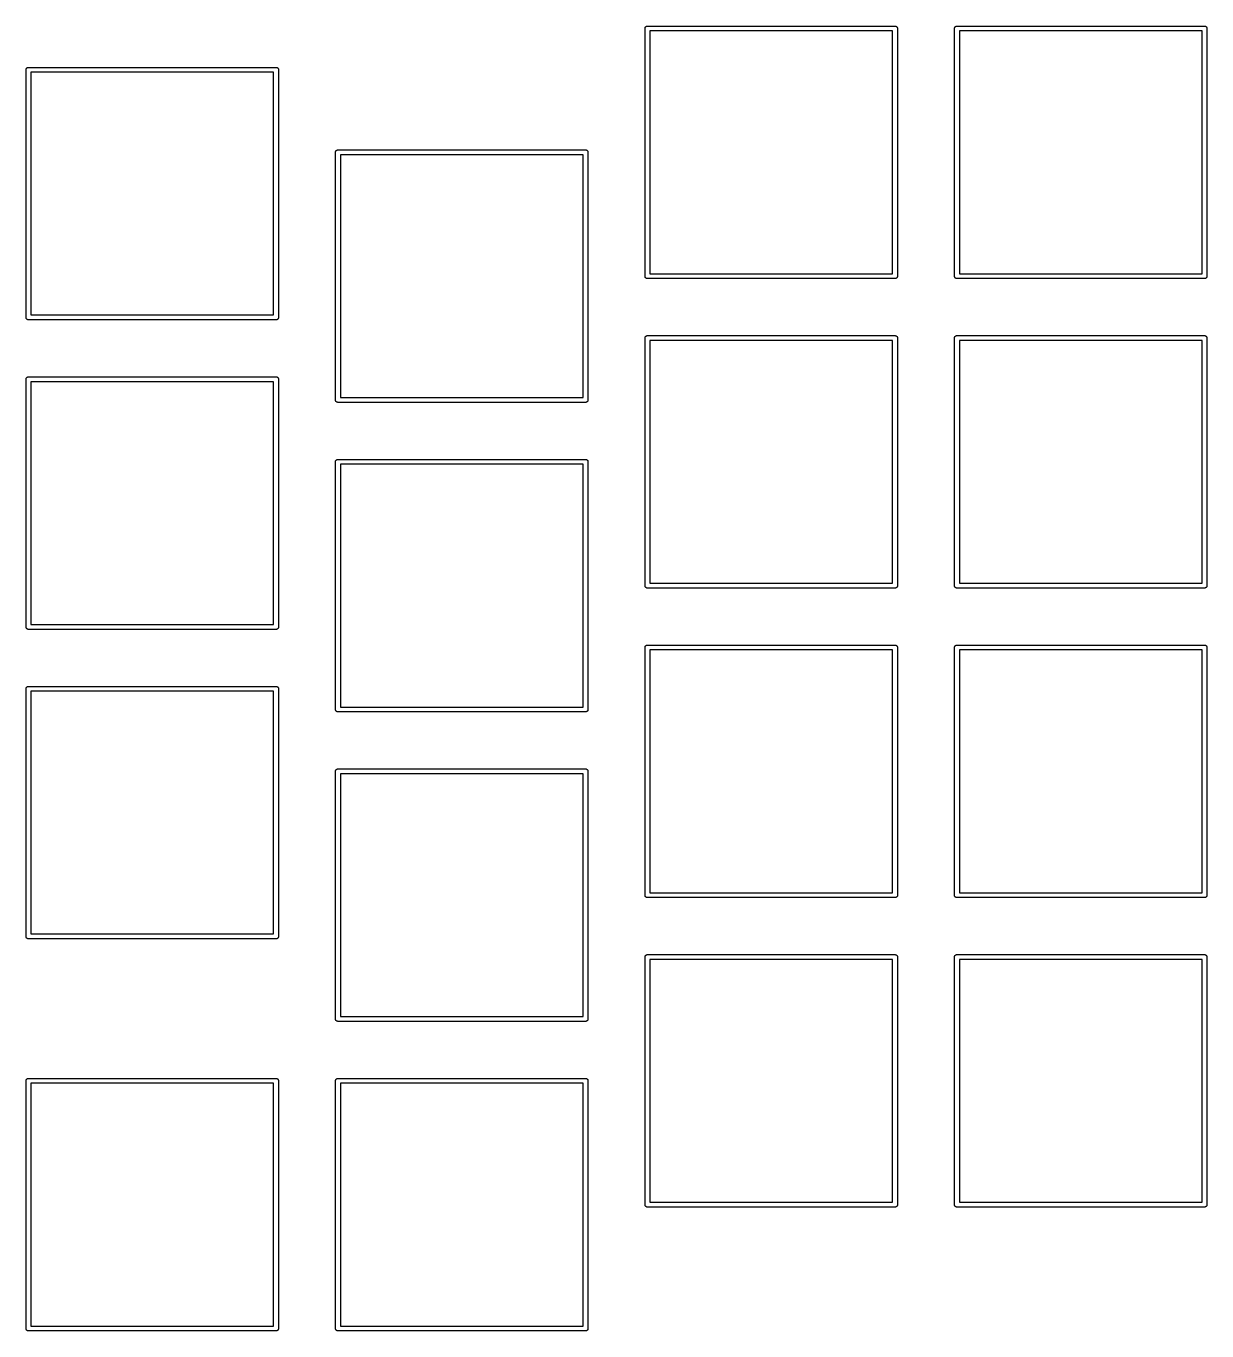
# Model space of a CAD drawing. Extents: x 84 to 217, y -154 to -61.
# Drawn here: x 144.6 to 217.3, y -141.1 to -60.8 of the extents above; entities that cross this region are included whole.
import ezdxf

# ---------------------------------------------------------------- set-up
doc = ezdxf.new("R2010")
doc.units = 0
doc.header["$MEASUREMENT"] = 0
doc.layers.add('BLACK', color=7, linetype='CONTINUOUS')

msp = doc.modelspace()

# ---------------------------------------------------------------- linework, layer by layer
at = {"layer": 'BLACK', "linetype": 'CONTINUOUS'}
for p, q in [((182.73, -60.9336), (182.735, -60.921)), ((182.73, -60.9469), (182.73, -60.9336)), ((182.73, -76.2131), (182.73, -60.9469)), ((182.735, -60.921), (182.737, -60.9079)), ((182.737, -60.9079), (182.744, -60.8964)), ((182.744, -60.8964), (182.748, -60.8838)), ((182.748, -60.8838), (182.757, -60.8736)), ((182.757, -60.8736), (182.763, -60.8621)), ((182.763, -60.8621), (182.774, -60.8535)), ((182.774, -60.8535), (182.782, -60.8433)), ((182.782, -60.8433), (182.794, -60.8367)), ((182.794, -60.8367), (182.804, -60.8281)), ((182.804, -60.8281), (182.816, -60.8235)), ((182.816, -60.8235), (182.828, -60.8169)), ((182.828, -60.8169), (182.841, -60.8146)), ((182.841, -60.8146), (182.854, -60.81)), ((182.854, -60.81), (182.867, -60.81)), ((182.867, -60.81), (182.867, -60.81)), ((182.867, -60.81), (198.133, -60.81)), ((198.133, -60.81), (198.146, -60.81)), ((198.133, -60.81), (198.133, -60.81)), ((198.146, -60.81), (198.159, -60.8146)), ((198.159, -60.8146), (198.172, -60.8169)), ((198.172, -60.8169), (198.184, -60.8235)), ((198.184, -60.8235), (198.196, -60.8281)), ((198.196, -60.8281), (198.206, -60.8367)), ((198.206, -60.8367), (198.218, -60.8433)), ((198.218, -60.8433), (198.226, -60.8535)), ((198.226, -60.8535), (198.237, -60.8621)), ((198.237, -60.8621), (198.243, -60.8736)), ((198.243, -60.8736), (198.252, -60.8838)), ((198.252, -60.8838), (198.256, -60.8964)), ((198.256, -60.8964), (198.263, -60.9079)), ((198.263, -60.9079), (198.265, -60.921)), ((198.265, -60.921), (198.27, -60.9336)), ((198.27, -60.9336), (198.27, -60.9469)), ((198.27, -60.9469), (198.27, -60.9469)), ((198.27, -60.9469), (198.27, -76.2131)), ((201.78, -60.9336), (201.785, -60.921)), ((201.78, -60.9469), (201.78, -60.9336)), ((201.78, -76.2131), (201.78, -60.9469)), ((201.785, -60.921), (201.787, -60.9079)), ((201.787, -60.9079), (201.794, -60.8964)), ((201.794, -60.8964), (201.798, -60.8838)), ((201.798, -60.8838), (201.807, -60.8736)), ((201.807, -60.8736), (201.813, -60.8621)), ((201.813, -60.8621), (201.824, -60.8535)), ((201.824, -60.8535), (201.832, -60.8433)), ((201.832, -60.8433), (201.844, -60.8367)), ((201.844, -60.8367), (201.854, -60.8281)), ((201.854, -60.8281), (201.866, -60.8235)), ((201.866, -60.8235), (201.878, -60.8169)), ((201.878, -60.8169), (201.891, -60.8146)), ((201.891, -60.8146), (201.904, -60.81)), ((201.904, -60.81), (201.917, -60.81)), ((201.917, -60.81), (201.917, -60.81)), ((201.917, -60.81), (217.183, -60.81)), ((217.183, -60.81), (217.196, -60.81)), ((217.183, -60.81), (217.183, -60.81)), ((217.196, -60.81), (217.209, -60.8146)), ((217.209, -60.8146), (217.222, -60.8169)), ((217.222, -60.8169), (217.234, -60.8235)), ((217.234, -60.8235), (217.246, -60.8281)), ((217.246, -60.8281), (217.256, -60.8367)), ((217.256, -60.8367), (217.268, -60.8433)), ((217.268, -60.8433), (217.276, -60.8535)), ((217.276, -60.8535), (217.287, -60.8621)), ((217.287, -60.8621), (217.293, -60.8736)), ((217.293, -60.8736), (217.302, -60.8838)), ((217.302, -60.8838), (217.306, -60.8964)), ((217.306, -60.8964), (217.313, -60.9079)), ((217.313, -60.9079), (217.315, -60.921)), ((217.315, -60.921), (217.32, -60.9336)), ((217.32, -60.9336), (217.32, -60.9469)), ((217.32, -60.9469), (217.32, -60.9469)), ((217.32, -60.9469), (217.32, -76.2131)), ((183.03, -61.11), (183.03, -76.05)), ((197.97, -61.11), (183.03, -61.11)), ((197.97, -76.05), (197.97, -61.11)), ((202.08, -61.11), (202.08, -76.05)), ((217.02, -61.11), (202.08, -61.11)), ((217.02, -76.05), (217.02, -61.11)), ((144.637, -63.4479), (144.644, -63.4364)), ((144.644, -63.4364), (144.648, -63.4238)), ((144.648, -63.4238), (144.657, -63.4136)), ((144.657, -63.4136), (144.663, -63.4021)), ((144.663, -63.4021), (144.674, -63.3935)), ((144.674, -63.3935), (144.682, -63.3833)), ((144.682, -63.3833), (144.694, -63.3767)), ((144.694, -63.3767), (144.704, -63.3681)), ((144.704, -63.3681), (144.716, -63.3635)), ((144.716, -63.3635), (144.728, -63.3569)), ((144.728, -63.3569), (144.741, -63.3546)), ((144.741, -63.3546), (144.754, -63.35)), ((144.754, -63.35), (144.767, -63.35)), ((144.767, -63.35), (144.767, -63.35)), ((144.767, -63.35), (160.033, -63.35)), ((160.033, -63.35), (160.046, -63.35)), ((160.033, -63.35), (160.033, -63.35)), ((160.046, -63.35), (160.059, -63.3546)), ((160.059, -63.3546), (160.072, -63.3569)), ((160.072, -63.3569), (160.084, -63.3635)), ((160.084, -63.3635), (160.096, -63.3681)), ((160.096, -63.3681), (160.106, -63.3767)), ((160.106, -63.3767), (160.118, -63.3833)), ((160.118, -63.3833), (160.126, -63.3935)), ((160.126, -63.3935), (160.137, -63.4021)), ((160.137, -63.4021), (160.143, -63.4136)), ((160.143, -63.4136), (160.152, -63.4238)), ((160.152, -63.4238), (160.156, -63.4364)), ((160.156, -63.4364), (160.163, -63.4479)), ((144.63, -63.4736), (144.635, -63.461)), ((144.63, -63.4869), (144.63, -63.4736)), ((144.63, -78.7531), (144.63, -63.4869)), ((144.635, -63.461), (144.637, -63.4479)), ((144.93, -63.65), (144.93, -78.59)), ((159.87, -63.65), (144.93, -63.65)), ((159.87, -78.59), (159.87, -63.65)), ((160.163, -63.4479), (160.165, -63.461)), ((160.165, -63.461), (160.17, -63.4736)), ((160.17, -63.4736), (160.17, -63.4869)), ((160.17, -63.4869), (160.17, -63.4869)), ((160.17, -63.4869), (160.17, -78.7531)), ((163.68, -68.5536), (163.685, -68.541)), ((163.68, -68.5669), (163.68, -68.5536)), ((163.68, -83.8331), (163.68, -68.5669)), ((163.685, -68.541), (163.687, -68.5279)), ((163.687, -68.5279), (163.694, -68.5164)), ((163.694, -68.5164), (163.698, -68.5038)), ((163.698, -68.5038), (163.707, -68.4936)), ((163.707, -68.4936), (163.713, -68.4821)), ((163.713, -68.4821), (163.724, -68.4735)), ((163.724, -68.4735), (163.732, -68.4633)), ((163.732, -68.4633), (163.744, -68.4567)), ((163.744, -68.4567), (163.754, -68.4481)), ((163.754, -68.4481), (163.766, -68.4435)), ((163.766, -68.4435), (163.778, -68.4369)), ((163.778, -68.4369), (163.791, -68.4346)), ((163.791, -68.4346), (163.804, -68.43)), ((163.804, -68.43), (163.817, -68.43)), ((163.817, -68.43), (163.817, -68.43)), ((163.817, -68.43), (179.083, -68.43)), ((163.98, -68.73), (163.98, -83.67)), ((178.92, -68.73), (163.98, -68.73)), ((178.92, -83.67), (178.92, -68.73)), ((179.083, -68.43), (179.096, -68.43)), ((179.083, -68.43), (179.083, -68.43)), ((179.096, -68.43), (179.109, -68.4346)), ((179.109, -68.4346), (179.122, -68.4369)), ((179.122, -68.4369), (179.134, -68.4435)), ((179.134, -68.4435), (179.146, -68.4481)), ((179.146, -68.4481), (179.156, -68.4567)), ((179.156, -68.4567), (179.168, -68.4633)), ((179.168, -68.4633), (179.176, -68.4735)), ((179.176, -68.4735), (179.187, -68.4821)), ((179.187, -68.4821), (179.193, -68.4936)), ((179.193, -68.4936), (179.202, -68.5038)), ((179.202, -68.5038), (179.206, -68.5164)), ((179.206, -68.5164), (179.213, -68.5279)), ((179.213, -68.5279), (179.215, -68.541)), ((179.215, -68.541), (179.22, -68.5536)), ((179.22, -68.5536), (179.22, -68.5669)), ((179.22, -68.5669), (179.22, -68.5669)), ((179.22, -68.5669), (179.22, -83.8331)), ((182.73, -76.2264), (182.73, -76.2131)), ((182.73, -76.2131), (182.73, -76.2131)), ((182.735, -76.239), (182.73, -76.2264)), ((182.737, -76.2521), (182.735, -76.239)), ((182.744, -76.2636), (182.737, -76.2521)), ((182.748, -76.2762), (182.744, -76.2636)), ((182.757, -76.2864), (182.748, -76.2762)), ((182.763, -76.2979), (182.757, -76.2864)), ((183.03, -76.05), (197.97, -76.05)), ((198.243, -76.2864), (198.237, -76.2979)), ((198.252, -76.2762), (198.243, -76.2864)), ((198.256, -76.2636), (198.252, -76.2762)), ((198.263, -76.2521), (198.256, -76.2636)), ((198.265, -76.239), (198.263, -76.2521)), ((198.27, -76.2264), (198.265, -76.239)), ((198.27, -76.2131), (198.27, -76.2131)), ((198.27, -76.2131), (198.27, -76.2264)), ((201.78, -76.2264), (201.78, -76.2131)), ((201.78, -76.2131), (201.78, -76.2131)), ((201.785, -76.239), (201.78, -76.2264)), ((201.787, -76.2521), (201.785, -76.239)), ((201.794, -76.2636), (201.787, -76.2521)), ((201.798, -76.2762), (201.794, -76.2636)), ((201.807, -76.2864), (201.798, -76.2762)), ((201.813, -76.2979), (201.807, -76.2864)), ((202.08, -76.05), (217.02, -76.05)), ((217.293, -76.2864), (217.287, -76.2979)), ((217.302, -76.2762), (217.293, -76.2864)), ((217.306, -76.2636), (217.302, -76.2762)), ((217.313, -76.2521), (217.306, -76.2636)), ((217.315, -76.239), (217.313, -76.2521)), ((217.32, -76.2264), (217.315, -76.239)), ((217.32, -76.2131), (217.32, -76.2131)), ((217.32, -76.2131), (217.32, -76.2264)), ((182.774, -76.3065), (182.763, -76.2979)), ((182.782, -76.3167), (182.774, -76.3065)), ((182.794, -76.3233), (182.782, -76.3167)), ((182.804, -76.3319), (182.794, -76.3233)), ((182.816, -76.3365), (182.804, -76.3319)), ((182.828, -76.3431), (182.816, -76.3365)), ((182.841, -76.3454), (182.828, -76.3431)), ((182.854, -76.35), (182.841, -76.3454)), ((182.867, -76.35), (182.854, -76.35)), ((198.133, -76.35), (182.867, -76.35)), ((182.867, -76.35), (182.867, -76.35)), ((198.146, -76.35), (198.133, -76.35)), ((198.133, -76.35), (198.133, -76.35)), ((198.159, -76.3454), (198.146, -76.35)), ((198.172, -76.3431), (198.159, -76.3454)), ((198.184, -76.3365), (198.172, -76.3431)), ((198.196, -76.3319), (198.184, -76.3365)), ((198.206, -76.3233), (198.196, -76.3319)), ((198.218, -76.3167), (198.206, -76.3233)), ((198.226, -76.3065), (198.218, -76.3167)), ((198.237, -76.2979), (198.226, -76.3065)), ((201.824, -76.3065), (201.813, -76.2979)), ((201.832, -76.3167), (201.824, -76.3065)), ((201.844, -76.3233), (201.832, -76.3167)), ((201.854, -76.3319), (201.844, -76.3233)), ((201.866, -76.3365), (201.854, -76.3319)), ((201.878, -76.3431), (201.866, -76.3365)), ((201.891, -76.3454), (201.878, -76.3431)), ((201.904, -76.35), (201.891, -76.3454)), ((201.917, -76.35), (201.904, -76.35)), ((217.183, -76.35), (201.917, -76.35)), ((201.917, -76.35), (201.917, -76.35)), ((217.196, -76.35), (217.183, -76.35)), ((217.183, -76.35), (217.183, -76.35)), ((217.209, -76.3454), (217.196, -76.35)), ((217.222, -76.3431), (217.209, -76.3454)), ((217.234, -76.3365), (217.222, -76.3431)), ((217.246, -76.3319), (217.234, -76.3365)), ((217.256, -76.3233), (217.246, -76.3319)), ((217.268, -76.3167), (217.256, -76.3233)), ((217.276, -76.3065), (217.268, -76.3167)), ((217.287, -76.2979), (217.276, -76.3065)), ((144.93, -78.59), (159.87, -78.59)), ((144.63, -78.7664), (144.63, -78.7531)), ((144.63, -78.7531), (144.63, -78.7531)), ((144.635, -78.779), (144.63, -78.7664)), ((144.637, -78.7921), (144.635, -78.779)), ((144.644, -78.8036), (144.637, -78.7921)), ((144.648, -78.8162), (144.644, -78.8036)), ((144.657, -78.8264), (144.648, -78.8162)), ((144.663, -78.8379), (144.657, -78.8264)), ((144.674, -78.8465), (144.663, -78.8379)), ((144.682, -78.8567), (144.674, -78.8465)), ((144.694, -78.8633), (144.682, -78.8567)), ((144.704, -78.8719), (144.694, -78.8633)), ((144.716, -78.8765), (144.704, -78.8719)), ((144.728, -78.8831), (144.716, -78.8765)), ((144.741, -78.8854), (144.728, -78.8831)), ((144.754, -78.89), (144.741, -78.8854)), ((144.767, -78.89), (144.754, -78.89)), ((160.033, -78.89), (144.767, -78.89)), ((144.767, -78.89), (144.767, -78.89)), ((160.046, -78.89), (160.033, -78.89)), ((160.033, -78.89), (160.033, -78.89)), ((160.059, -78.8854), (160.046, -78.89)), ((160.072, -78.8831), (160.059, -78.8854)), ((160.084, -78.8765), (160.072, -78.8831)), ((160.096, -78.8719), (160.084, -78.8765)), ((160.106, -78.8633), (160.096, -78.8719)), ((160.118, -78.8567), (160.106, -78.8633)), ((160.126, -78.8465), (160.118, -78.8567)), ((160.137, -78.8379), (160.126, -78.8465)), ((160.143, -78.8264), (160.137, -78.8379)), ((160.152, -78.8162), (160.143, -78.8264)), ((160.156, -78.8036), (160.152, -78.8162)), ((160.163, -78.7921), (160.156, -78.8036)), ((160.165, -78.779), (160.163, -78.7921)), ((160.17, -78.7664), (160.165, -78.779)), ((160.17, -78.7531), (160.17, -78.7531)), ((160.17, -78.7531), (160.17, -78.7664)), ((182.73, -79.9836), (182.735, -79.971)), ((182.73, -79.9969), (182.73, -79.9836)), ((182.73, -95.2631), (182.73, -79.9969)), ((182.735, -79.971), (182.737, -79.9579)), ((182.737, -79.9579), (182.744, -79.9464)), ((182.744, -79.9464), (182.748, -79.9338)), ((182.748, -79.9338), (182.757, -79.9236)), ((182.757, -79.9236), (182.763, -79.9121)), ((182.763, -79.9121), (182.774, -79.9035)), ((182.774, -79.9035), (182.782, -79.8933)), ((182.782, -79.8933), (182.794, -79.8867)), ((182.794, -79.8867), (182.804, -79.8781)), ((182.804, -79.8781), (182.816, -79.8735)), ((182.816, -79.8735), (182.828, -79.8669)), ((182.828, -79.8669), (182.841, -79.8646)), ((182.841, -79.8646), (182.854, -79.86)), ((182.854, -79.86), (182.867, -79.86)), ((182.867, -79.86), (182.867, -79.86)), ((182.867, -79.86), (198.133, -79.86)), ((183.03, -80.16), (183.03, -95.1)), ((197.97, -80.16), (183.03, -80.16)), ((197.97, -95.1), (197.97, -80.16)), ((198.133, -79.86), (198.146, -79.86)), ((198.133, -79.86), (198.133, -79.86)), ((198.146, -79.86), (198.159, -79.8646)), ((198.159, -79.8646), (198.172, -79.8669)), ((198.172, -79.8669), (198.184, -79.8735)), ((198.184, -79.8735), (198.196, -79.8781)), ((198.196, -79.8781), (198.206, -79.8867)), ((198.206, -79.8867), (198.218, -79.8933)), ((198.218, -79.8933), (198.226, -79.9035)), ((198.226, -79.9035), (198.237, -79.9121)), ((198.237, -79.9121), (198.243, -79.9236)), ((198.243, -79.9236), (198.252, -79.9338)), ((198.252, -79.9338), (198.256, -79.9464)), ((198.256, -79.9464), (198.263, -79.9579)), ((198.263, -79.9579), (198.265, -79.971)), ((198.265, -79.971), (198.27, -79.9836)), ((198.27, -79.9836), (198.27, -79.9969)), ((198.27, -79.9969), (198.27, -79.9969)), ((198.27, -79.9969), (198.27, -95.2631)), ((201.78, -79.9836), (201.785, -79.971)), ((201.78, -79.9969), (201.78, -79.9836)), ((201.78, -95.2631), (201.78, -79.9969)), ((201.785, -79.971), (201.787, -79.9579)), ((201.787, -79.9579), (201.794, -79.9464)), ((201.794, -79.9464), (201.798, -79.9338)), ((201.798, -79.9338), (201.807, -79.9236)), ((201.807, -79.9236), (201.813, -79.9121)), ((201.813, -79.9121), (201.824, -79.9035)), ((201.824, -79.9035), (201.832, -79.8933)), ((201.832, -79.8933), (201.844, -79.8867)), ((201.844, -79.8867), (201.854, -79.8781)), ((201.854, -79.8781), (201.866, -79.8735)), ((201.866, -79.8735), (201.878, -79.8669)), ((201.878, -79.8669), (201.891, -79.8646)), ((201.891, -79.8646), (201.904, -79.86)), ((201.904, -79.86), (201.917, -79.86)), ((201.917, -79.86), (201.917, -79.86)), ((201.917, -79.86), (217.183, -79.86)), ((202.08, -80.16), (202.08, -95.1)), ((217.02, -80.16), (202.08, -80.16)), ((217.02, -95.1), (217.02, -80.16)), ((217.183, -79.86), (217.196, -79.86)), ((217.183, -79.86), (217.183, -79.86)), ((217.196, -79.86), (217.209, -79.8646)), ((217.209, -79.8646), (217.222, -79.8669)), ((217.222, -79.8669), (217.234, -79.8735)), ((217.234, -79.8735), (217.246, -79.8781)), ((217.246, -79.8781), (217.256, -79.8867)), ((217.256, -79.8867), (217.268, -79.8933)), ((217.268, -79.8933), (217.276, -79.9035)), ((217.276, -79.9035), (217.287, -79.9121)), ((217.287, -79.9121), (217.293, -79.9236)), ((217.293, -79.9236), (217.302, -79.9338)), ((217.302, -79.9338), (217.306, -79.9464)), ((217.306, -79.9464), (217.313, -79.9579)), ((217.313, -79.9579), (217.315, -79.971)), ((217.315, -79.971), (217.32, -79.9836)), ((217.32, -79.9836), (217.32, -79.9969)), ((217.32, -79.9969), (217.32, -79.9969)), ((217.32, -79.9969), (217.32, -95.2631)), ((144.63, -82.5236), (144.635, -82.511)), ((144.63, -82.5369), (144.63, -82.5236)), ((144.63, -97.8031), (144.63, -82.5369)), ((144.635, -82.511), (144.637, -82.4979)), ((144.637, -82.4979), (144.644, -82.4864)), ((144.644, -82.4864), (144.648, -82.4738)), ((144.648, -82.4738), (144.657, -82.4636)), ((144.657, -82.4636), (144.663, -82.4521)), ((144.663, -82.4521), (144.674, -82.4435)), ((144.674, -82.4435), (144.682, -82.4333)), ((144.682, -82.4333), (144.694, -82.4267)), ((144.694, -82.4267), (144.704, -82.4181)), ((144.704, -82.4181), (144.716, -82.4135)), ((144.716, -82.4135), (144.728, -82.4069)), ((144.728, -82.4069), (144.741, -82.4046)), ((144.741, -82.4046), (144.754, -82.4)), ((144.754, -82.4), (144.767, -82.4)), ((144.767, -82.4), (144.767, -82.4)), ((144.767, -82.4), (160.033, -82.4)), ((144.93, -82.7), (144.93, -97.64)), ((159.87, -82.7), (144.93, -82.7)), ((159.87, -97.64), (159.87, -82.7)), ((160.033, -82.4), (160.046, -82.4)), ((160.033, -82.4), (160.033, -82.4)), ((160.046, -82.4), (160.059, -82.4046)), ((160.059, -82.4046), (160.072, -82.4069)), ((160.072, -82.4069), (160.084, -82.4135)), ((160.084, -82.4135), (160.096, -82.4181)), ((160.096, -82.4181), (160.106, -82.4267)), ((160.106, -82.4267), (160.118, -82.4333)), ((160.118, -82.4333), (160.126, -82.4435)), ((160.126, -82.4435), (160.137, -82.4521)), ((160.137, -82.4521), (160.143, -82.4636)), ((160.143, -82.4636), (160.152, -82.4738)), ((160.152, -82.4738), (160.156, -82.4864)), ((160.156, -82.4864), (160.163, -82.4979)), ((160.163, -82.4979), (160.165, -82.511)), ((160.165, -82.511), (160.17, -82.5236)), ((160.17, -82.5236), (160.17, -82.5369)), ((160.17, -82.5369), (160.17, -82.5369)), ((160.17, -82.5369), (160.17, -97.8031)), ((163.68, -83.8464), (163.68, -83.8331)), ((163.68, -83.8331), (163.68, -83.8331)), ((163.685, -83.859), (163.68, -83.8464)), ((163.687, -83.8721), (163.685, -83.859)), ((163.694, -83.8836), (163.687, -83.8721)), ((163.698, -83.8962), (163.694, -83.8836)), ((163.707, -83.9064), (163.698, -83.8962)), ((163.713, -83.9179), (163.707, -83.9064)), ((163.724, -83.9265), (163.713, -83.9179)), ((163.732, -83.9367), (163.724, -83.9265)), ((163.744, -83.9433), (163.732, -83.9367)), ((163.754, -83.9519), (163.744, -83.9433)), ((163.766, -83.9565), (163.754, -83.9519)), ((163.778, -83.9631), (163.766, -83.9565)), ((163.791, -83.9654), (163.778, -83.9631)), ((163.804, -83.97), (163.791, -83.9654)), ((163.817, -83.97), (163.804, -83.97)), ((179.083, -83.97), (163.817, -83.97)), ((163.817, -83.97), (163.817, -83.97)), ((163.98, -83.67), (178.92, -83.67)), ((179.096, -83.97), (179.083, -83.97)), ((179.083, -83.97), (179.083, -83.97)), ((179.109, -83.9654), (179.096, -83.97)), ((179.122, -83.9631), (179.109, -83.9654)), ((179.134, -83.9565), (179.122, -83.9631)), ((179.146, -83.9519), (179.134, -83.9565)), ((179.156, -83.9433), (179.146, -83.9519)), ((179.168, -83.9367), (179.156, -83.9433)), ((179.176, -83.9265), (179.168, -83.9367)), ((179.187, -83.9179), (179.176, -83.9265)), ((179.193, -83.9064), (179.187, -83.9179)), ((179.202, -83.8962), (179.193, -83.9064)), ((179.206, -83.8836), (179.202, -83.8962)), ((179.213, -83.8721), (179.206, -83.8836)), ((179.215, -83.859), (179.213, -83.8721)), ((179.22, -83.8464), (179.215, -83.859)), ((179.22, -83.8331), (179.22, -83.8331)), ((179.22, -83.8331), (179.22, -83.8464)), ((163.707, -87.5436), (163.713, -87.5321)), ((163.713, -87.5321), (163.724, -87.5235)), ((163.724, -87.5235), (163.732, -87.5133)), ((163.732, -87.5133), (163.744, -87.5067)), ((163.744, -87.5067), (163.754, -87.4981)), ((163.754, -87.4981), (163.766, -87.4935)), ((163.766, -87.4935), (163.778, -87.4869)), ((163.778, -87.4869), (163.791, -87.4846)), ((163.791, -87.4846), (163.804, -87.48)), ((163.804, -87.48), (163.817, -87.48)), ((163.817, -87.48), (163.817, -87.48)), ((163.817, -87.48), (179.083, -87.48)), ((179.083, -87.48), (179.096, -87.48)), ((179.083, -87.48), (179.083, -87.48)), ((179.096, -87.48), (179.109, -87.4846)), ((179.109, -87.4846), (179.122, -87.4869)), ((179.122, -87.4869), (179.134, -87.4935)), ((179.134, -87.4935), (179.146, -87.4981)), ((179.146, -87.4981), (179.156, -87.5067)), ((179.156, -87.5067), (179.168, -87.5133)), ((179.168, -87.5133), (179.176, -87.5235)), ((179.176, -87.5235), (179.187, -87.5321)), ((179.187, -87.5321), (179.193, -87.5436)), ((163.68, -87.6036), (163.685, -87.591)), ((163.68, -87.6169), (163.68, -87.6036)), ((163.68, -102.883), (163.68, -87.6169)), ((163.685, -87.591), (163.687, -87.5779)), ((163.687, -87.5779), (163.694, -87.5664)), ((163.694, -87.5664), (163.698, -87.5538)), ((163.698, -87.5538), (163.707, -87.5436)), ((163.98, -87.78), (163.98, -102.72)), ((178.92, -87.78), (163.98, -87.78)), ((178.92, -102.72), (178.92, -87.78)), ((179.193, -87.5436), (179.202, -87.5538)), ((179.202, -87.5538), (179.206, -87.5664)), ((179.206, -87.5664), (179.213, -87.5779)), ((179.213, -87.5779), (179.215, -87.591)), ((179.215, -87.591), (179.22, -87.6036)), ((179.22, -87.6036), (179.22, -87.6169)), ((179.22, -87.6169), (179.22, -87.6169)), ((179.22, -87.6169), (179.22, -102.883)), ((182.73, -95.2764), (182.73, -95.2631)), ((182.73, -95.2631), (182.73, -95.2631)), ((182.735, -95.289), (182.73, -95.2764)), ((182.737, -95.3021), (182.735, -95.289)), ((182.744, -95.3136), (182.737, -95.3021)), ((182.748, -95.3262), (182.744, -95.3136)), ((182.757, -95.3364), (182.748, -95.3262)), ((182.763, -95.3479), (182.757, -95.3364)), ((182.774, -95.3565), (182.763, -95.3479)), ((182.782, -95.3667), (182.774, -95.3565)), ((182.794, -95.3733), (182.782, -95.3667)), ((182.804, -95.3819), (182.794, -95.3733)), ((182.816, -95.3865), (182.804, -95.3819)), ((182.828, -95.3931), (182.816, -95.3865)), ((182.841, -95.3954), (182.828, -95.3931)), ((182.854, -95.4), (182.841, -95.3954)), ((182.867, -95.4), (182.854, -95.4)), ((198.133, -95.4), (182.867, -95.4)), ((182.867, -95.4), (182.867, -95.4)), ((183.03, -95.1), (197.97, -95.1)), ((198.146, -95.4), (198.133, -95.4)), ((198.133, -95.4), (198.133, -95.4)), ((198.159, -95.3954), (198.146, -95.4)), ((198.172, -95.3931), (198.159, -95.3954)), ((198.184, -95.3865), (198.172, -95.3931)), ((198.196, -95.3819), (198.184, -95.3865)), ((198.206, -95.3733), (198.196, -95.3819)), ((198.218, -95.3667), (198.206, -95.3733)), ((198.226, -95.3565), (198.218, -95.3667)), ((198.237, -95.3479), (198.226, -95.3565)), ((198.243, -95.3364), (198.237, -95.3479)), ((198.252, -95.3262), (198.243, -95.3364)), ((198.256, -95.3136), (198.252, -95.3262)), ((198.263, -95.3021), (198.256, -95.3136)), ((198.265, -95.289), (198.263, -95.3021)), ((198.27, -95.2764), (198.265, -95.289)), ((198.27, -95.2631), (198.27, -95.2631)), ((198.27, -95.2631), (198.27, -95.2764)), ((201.78, -95.2764), (201.78, -95.2631)), ((201.78, -95.2631), (201.78, -95.2631)), ((201.785, -95.289), (201.78, -95.2764)), ((201.787, -95.3021), (201.785, -95.289)), ((201.794, -95.3136), (201.787, -95.3021)), ((201.798, -95.3262), (201.794, -95.3136)), ((201.807, -95.3364), (201.798, -95.3262)), ((201.813, -95.3479), (201.807, -95.3364)), ((201.824, -95.3565), (201.813, -95.3479)), ((201.832, -95.3667), (201.824, -95.3565)), ((201.844, -95.3733), (201.832, -95.3667)), ((201.854, -95.3819), (201.844, -95.3733)), ((201.866, -95.3865), (201.854, -95.3819)), ((201.878, -95.3931), (201.866, -95.3865)), ((201.891, -95.3954), (201.878, -95.3931)), ((201.904, -95.4), (201.891, -95.3954)), ((201.917, -95.4), (201.904, -95.4)), ((217.183, -95.4), (201.917, -95.4)), ((201.917, -95.4), (201.917, -95.4)), ((202.08, -95.1), (217.02, -95.1)), ((217.196, -95.4), (217.183, -95.4)), ((217.183, -95.4), (217.183, -95.4)), ((217.209, -95.3954), (217.196, -95.4)), ((217.222, -95.3931), (217.209, -95.3954)), ((217.234, -95.3865), (217.222, -95.3931)), ((217.246, -95.3819), (217.234, -95.3865)), ((217.256, -95.3733), (217.246, -95.3819)), ((217.268, -95.3667), (217.256, -95.3733)), ((217.276, -95.3565), (217.268, -95.3667)), ((217.287, -95.3479), (217.276, -95.3565)), ((217.293, -95.3364), (217.287, -95.3479)), ((217.302, -95.3262), (217.293, -95.3364)), ((217.306, -95.3136), (217.302, -95.3262)), ((217.313, -95.3021), (217.306, -95.3136)), ((217.315, -95.289), (217.313, -95.3021)), ((217.32, -95.2764), (217.315, -95.289)), ((217.32, -95.2631), (217.32, -95.2631)), ((217.32, -95.2631), (217.32, -95.2764)), ((144.63, -97.8164), (144.63, -97.8031)), ((144.63, -97.8031), (144.63, -97.8031)), ((144.635, -97.829), (144.63, -97.8164)), ((144.637, -97.8421), (144.635, -97.829)), ((144.644, -97.8536), (144.637, -97.8421)), ((144.648, -97.8662), (144.644, -97.8536)), ((144.657, -97.8764), (144.648, -97.8662)), ((144.663, -97.8879), (144.657, -97.8764)), ((144.674, -97.8965), (144.663, -97.8879)), ((144.682, -97.9067), (144.674, -97.8965)), ((144.694, -97.9133), (144.682, -97.9067)), ((144.704, -97.9219), (144.694, -97.9133)), ((144.716, -97.9265), (144.704, -97.9219)), ((144.728, -97.9331), (144.716, -97.9265)), ((144.741, -97.9354), (144.728, -97.9331)), ((144.754, -97.94), (144.741, -97.9354)), ((144.767, -97.94), (144.754, -97.94)), ((160.033, -97.94), (144.767, -97.94)), ((144.767, -97.94), (144.767, -97.94)), ((144.93, -97.64), (159.87, -97.64)), ((160.046, -97.94), (160.033, -97.94)), ((160.033, -97.94), (160.033, -97.94)), ((160.059, -97.9354), (160.046, -97.94)), ((160.072, -97.9331), (160.059, -97.9354)), ((160.084, -97.9265), (160.072, -97.9331)), ((160.096, -97.9219), (160.084, -97.9265)), ((160.106, -97.9133), (160.096, -97.9219)), ((160.118, -97.9067), (160.106, -97.9133)), ((160.126, -97.8965), (160.118, -97.9067)), ((160.137, -97.8879), (160.126, -97.8965)), ((160.143, -97.8764), (160.137, -97.8879)), ((160.152, -97.8662), (160.143, -97.8764)), ((160.156, -97.8536), (160.152, -97.8662)), ((160.163, -97.8421), (160.156, -97.8536)), ((160.165, -97.829), (160.163, -97.8421)), ((160.17, -97.8164), (160.165, -97.829)), ((160.17, -97.8031), (160.17, -97.8031)), ((160.17, -97.8031), (160.17, -97.8164)), ((182.73, -99.0336), (182.735, -99.021)), ((182.73, -99.0469), (182.73, -99.0336)), ((182.73, -114.313), (182.73, -99.0469)), ((182.735, -99.021), (182.737, -99.0079)), ((182.737, -99.0079), (182.744, -98.9964)), ((182.744, -98.9964), (182.748, -98.9838)), ((182.748, -98.9838), (182.757, -98.9736)), ((182.757, -98.9736), (182.763, -98.9621)), ((182.763, -98.9621), (182.774, -98.9535)), ((182.774, -98.9535), (182.782, -98.9433)), ((182.782, -98.9433), (182.794, -98.9367)), ((182.794, -98.9367), (182.804, -98.9281)), ((182.804, -98.9281), (182.816, -98.9235)), ((182.816, -98.9235), (182.828, -98.9169)), ((182.828, -98.9169), (182.841, -98.9146)), ((182.841, -98.9146), (182.854, -98.91)), ((182.854, -98.91), (182.867, -98.91)), ((182.867, -98.91), (182.867, -98.91)), ((182.867, -98.91), (198.133, -98.91)), ((183.03, -99.21), (183.03, -114.15)), ((197.97, -99.21), (183.03, -99.21)), ((197.97, -114.15), (197.97, -99.21)), ((198.133, -98.91), (198.146, -98.91)), ((198.133, -98.91), (198.133, -98.91)), ((198.146, -98.91), (198.159, -98.9146)), ((198.159, -98.9146), (198.172, -98.9169)), ((198.172, -98.9169), (198.184, -98.9235)), ((198.184, -98.9235), (198.196, -98.9281)), ((198.196, -98.9281), (198.206, -98.9367)), ((198.206, -98.9367), (198.218, -98.9433)), ((198.218, -98.9433), (198.226, -98.9535)), ((198.226, -98.9535), (198.237, -98.9621)), ((198.237, -98.9621), (198.243, -98.9736)), ((198.243, -98.9736), (198.252, -98.9838)), ((198.252, -98.9838), (198.256, -98.9964)), ((198.256, -98.9964), (198.263, -99.0079)), ((198.263, -99.0079), (198.265, -99.021)), ((198.265, -99.021), (198.27, -99.0336)), ((198.27, -99.0336), (198.27, -99.0469)), ((198.27, -99.0469), (198.27, -99.0469)), ((198.27, -99.0469), (198.27, -114.313)), ((201.78, -99.0336), (201.785, -99.021)), ((201.78, -99.0469), (201.78, -99.0336)), ((201.78, -114.313), (201.78, -99.0469)), ((201.785, -99.021), (201.787, -99.0079)), ((201.787, -99.0079), (201.794, -98.9964)), ((201.794, -98.9964), (201.798, -98.9838)), ((201.798, -98.9838), (201.807, -98.9736)), ((201.807, -98.9736), (201.813, -98.9621)), ((201.813, -98.9621), (201.824, -98.9535)), ((201.824, -98.9535), (201.832, -98.9433)), ((201.832, -98.9433), (201.844, -98.9367)), ((201.844, -98.9367), (201.854, -98.9281)), ((201.854, -98.9281), (201.866, -98.9235)), ((201.866, -98.9235), (201.878, -98.9169)), ((201.878, -98.9169), (201.891, -98.9146)), ((201.891, -98.9146), (201.904, -98.91)), ((201.904, -98.91), (201.917, -98.91)), ((201.917, -98.91), (201.917, -98.91)), ((201.917, -98.91), (217.183, -98.91)), ((202.08, -99.21), (202.08, -114.15)), ((217.02, -99.21), (202.08, -99.21)), ((217.02, -114.15), (217.02, -99.21)), ((217.183, -98.91), (217.196, -98.91)), ((217.183, -98.91), (217.183, -98.91)), ((217.196, -98.91), (217.209, -98.9146)), ((217.209, -98.9146), (217.222, -98.9169)), ((217.222, -98.9169), (217.234, -98.9235)), ((217.234, -98.9235), (217.246, -98.9281)), ((217.246, -98.9281), (217.256, -98.9367)), ((217.256, -98.9367), (217.268, -98.9433)), ((217.268, -98.9433), (217.276, -98.9535)), ((217.276, -98.9535), (217.287, -98.9621)), ((217.287, -98.9621), (217.293, -98.9736)), ((217.293, -98.9736), (217.302, -98.9838)), ((217.302, -98.9838), (217.306, -98.9964)), ((217.306, -98.9964), (217.313, -99.0079)), ((217.313, -99.0079), (217.315, -99.021)), ((217.315, -99.021), (217.32, -99.0336)), ((217.32, -99.0336), (217.32, -99.0469)), ((217.32, -99.0469), (217.32, -99.0469)), ((217.32, -99.0469), (217.32, -114.313)), ((144.63, -101.574), (144.635, -101.561)), ((144.63, -101.587), (144.63, -101.574)), ((144.63, -116.853), (144.63, -101.587)), ((144.635, -101.561), (144.637, -101.548)), ((144.637, -101.548), (144.644, -101.536)), ((144.644, -101.536), (144.648, -101.524)), ((144.648, -101.524), (144.657, -101.514)), ((144.657, -101.514), (144.663, -101.502)), ((144.663, -101.502), (144.674, -101.494)), ((144.674, -101.494), (144.682, -101.483)), ((144.682, -101.483), (144.694, -101.477)), ((144.694, -101.477), (144.704, -101.468)), ((144.704, -101.468), (144.716, -101.464)), ((144.716, -101.464), (144.728, -101.457)), ((144.728, -101.457), (144.741, -101.455)), ((144.741, -101.455), (144.754, -101.45)), ((144.754, -101.45), (144.767, -101.45)), ((144.767, -101.45), (144.767, -101.45)), ((144.767, -101.45), (160.033, -101.45)), ((144.93, -101.75), (144.93, -116.69)), ((159.87, -101.75), (144.93, -101.75)), ((159.87, -116.69), (159.87, -101.75)), ((160.033, -101.45), (160.046, -101.45)), ((160.033, -101.45), (160.033, -101.45)), ((160.046, -101.45), (160.059, -101.455)), ((160.059, -101.455), (160.072, -101.457)), ((160.072, -101.457), (160.084, -101.464)), ((160.084, -101.464), (160.096, -101.468)), ((160.096, -101.468), (160.106, -101.477)), ((160.106, -101.477), (160.118, -101.483)), ((160.118, -101.483), (160.126, -101.494)), ((160.126, -101.494), (160.137, -101.502)), ((160.137, -101.502), (160.143, -101.514)), ((160.143, -101.514), (160.152, -101.524)), ((160.152, -101.524), (160.156, -101.536)), ((160.156, -101.536), (160.163, -101.548)), ((160.163, -101.548), (160.165, -101.561)), ((160.165, -101.561), (160.17, -101.574)), ((160.17, -101.574), (160.17, -101.587)), ((160.17, -101.587), (160.17, -101.587)), ((160.17, -101.587), (160.17, -116.853)), ((163.98, -102.72), (178.92, -102.72)), ((163.68, -102.896), (163.68, -102.883)), ((163.68, -102.883), (163.68, -102.883)), ((163.685, -102.909), (163.68, -102.896)), ((163.687, -102.922), (163.685, -102.909)), ((163.694, -102.934), (163.687, -102.922)), ((163.698, -102.946), (163.694, -102.934)), ((163.707, -102.956), (163.698, -102.946)), ((163.713, -102.968), (163.707, -102.956)), ((163.724, -102.976), (163.713, -102.968)), ((163.732, -102.987), (163.724, -102.976)), ((163.744, -102.993), (163.732, -102.987)), ((163.754, -103.002), (163.744, -102.993)), ((163.766, -103.006), (163.754, -103.002)), ((163.778, -103.013), (163.766, -103.006)), ((163.791, -103.015), (163.778, -103.013)), ((163.804, -103.02), (163.791, -103.015)), ((163.817, -103.02), (163.804, -103.02)), ((179.083, -103.02), (163.817, -103.02)), ((163.817, -103.02), (163.817, -103.02)), ((179.096, -103.02), (179.083, -103.02)), ((179.083, -103.02), (179.083, -103.02)), ((179.109, -103.015), (179.096, -103.02)), ((179.122, -103.013), (179.109, -103.015)), ((179.134, -103.006), (179.122, -103.013)), ((179.146, -103.002), (179.134, -103.006)), ((179.156, -102.993), (179.146, -103.002)), ((179.168, -102.987), (179.156, -102.993)), ((179.176, -102.976), (179.168, -102.987)), ((179.187, -102.968), (179.176, -102.976)), ((179.193, -102.956), (179.187, -102.968)), ((179.202, -102.946), (179.193, -102.956)), ((179.206, -102.934), (179.202, -102.946)), ((179.213, -102.922), (179.206, -102.934)), ((179.215, -102.909), (179.213, -102.922)), ((179.22, -102.896), (179.215, -102.909)), ((179.22, -102.883), (179.22, -102.883)), ((179.22, -102.883), (179.22, -102.896)), ((163.68, -106.654), (163.685, -106.641)), ((163.68, -106.667), (163.68, -106.654)), ((163.68, -121.933), (163.68, -106.667)), ((163.685, -106.641), (163.687, -106.628)), ((163.687, -106.628), (163.694, -106.616)), ((163.694, -106.616), (163.698, -106.604)), ((163.698, -106.604), (163.707, -106.594)), ((163.707, -106.594), (163.713, -106.582)), ((163.713, -106.582), (163.724, -106.574)), ((163.724, -106.574), (163.732, -106.563)), ((163.732, -106.563), (163.744, -106.557)), ((163.744, -106.557), (163.754, -106.548)), ((163.754, -106.548), (163.766, -106.544)), ((163.766, -106.544), (163.778, -106.537)), ((163.778, -106.537), (163.791, -106.535)), ((163.791, -106.535), (163.804, -106.53)), ((163.804, -106.53), (163.817, -106.53)), ((163.817, -106.53), (163.817, -106.53)), ((163.817, -106.53), (179.083, -106.53)), ((179.083, -106.53), (179.096, -106.53)), ((179.083, -106.53), (179.083, -106.53)), ((179.096, -106.53), (179.109, -106.535)), ((179.109, -106.535), (179.122, -106.537)), ((179.122, -106.537), (179.134, -106.544)), ((179.134, -106.544), (179.146, -106.548)), ((179.146, -106.548), (179.156, -106.557)), ((179.156, -106.557), (179.168, -106.563)), ((179.168, -106.563), (179.176, -106.574)), ((179.176, -106.574), (179.187, -106.582)), ((179.187, -106.582), (179.193, -106.594)), ((179.193, -106.594), (179.202, -106.604)), ((179.202, -106.604), (179.206, -106.616)), ((179.206, -106.616), (179.213, -106.628)), ((179.213, -106.628), (179.215, -106.641)), ((179.215, -106.641), (179.22, -106.654)), ((179.22, -106.654), (179.22, -106.667)), ((179.22, -106.667), (179.22, -106.667)), ((179.22, -106.667), (179.22, -121.933)), ((163.98, -106.83), (163.98, -121.77)), ((178.92, -106.83), (163.98, -106.83)), ((178.92, -121.77), (178.92, -106.83)), ((182.73, -114.326), (182.73, -114.313)), ((182.73, -114.313), (182.73, -114.313)), ((182.735, -114.339), (182.73, -114.326)), ((182.737, -114.352), (182.735, -114.339)), ((182.744, -114.364), (182.737, -114.352)), ((182.748, -114.376), (182.744, -114.364)), ((182.757, -114.386), (182.748, -114.376)), ((182.763, -114.398), (182.757, -114.386)), ((182.774, -114.406), (182.763, -114.398)), ((182.782, -114.417), (182.774, -114.406)), ((182.794, -114.423), (182.782, -114.417)), ((182.804, -114.432), (182.794, -114.423)), ((182.816, -114.436), (182.804, -114.432)), ((182.828, -114.443), (182.816, -114.436)), ((182.841, -114.445), (182.828, -114.443)), ((182.854, -114.45), (182.841, -114.445)), ((182.867, -114.45), (182.854, -114.45)), ((198.133, -114.45), (182.867, -114.45)), ((182.867, -114.45), (182.867, -114.45)), ((183.03, -114.15), (197.97, -114.15)), ((198.146, -114.45), (198.133, -114.45)), ((198.133, -114.45), (198.133, -114.45)), ((198.159, -114.445), (198.146, -114.45)), ((198.172, -114.443), (198.159, -114.445)), ((198.184, -114.436), (198.172, -114.443)), ((198.196, -114.432), (198.184, -114.436)), ((198.206, -114.423), (198.196, -114.432)), ((198.218, -114.417), (198.206, -114.423)), ((198.226, -114.406), (198.218, -114.417)), ((198.237, -114.398), (198.226, -114.406)), ((198.243, -114.386), (198.237, -114.398)), ((198.252, -114.376), (198.243, -114.386)), ((198.256, -114.364), (198.252, -114.376)), ((198.263, -114.352), (198.256, -114.364)), ((198.265, -114.339), (198.263, -114.352)), ((198.27, -114.326), (198.265, -114.339)), ((198.27, -114.313), (198.27, -114.313)), ((198.27, -114.313), (198.27, -114.326)), ((201.78, -114.326), (201.78, -114.313)), ((201.78, -114.313), (201.78, -114.313)), ((201.785, -114.339), (201.78, -114.326)), ((201.787, -114.352), (201.785, -114.339)), ((201.794, -114.364), (201.787, -114.352)), ((201.798, -114.376), (201.794, -114.364)), ((201.807, -114.386), (201.798, -114.376)), ((201.813, -114.398), (201.807, -114.386)), ((201.824, -114.406), (201.813, -114.398)), ((201.832, -114.417), (201.824, -114.406)), ((201.844, -114.423), (201.832, -114.417)), ((201.854, -114.432), (201.844, -114.423)), ((201.866, -114.436), (201.854, -114.432)), ((201.878, -114.443), (201.866, -114.436)), ((201.891, -114.445), (201.878, -114.443)), ((201.904, -114.45), (201.891, -114.445)), ((201.917, -114.45), (201.904, -114.45)), ((217.183, -114.45), (201.917, -114.45)), ((201.917, -114.45), (201.917, -114.45)), ((202.08, -114.15), (217.02, -114.15)), ((217.196, -114.45), (217.183, -114.45)), ((217.183, -114.45), (217.183, -114.45)), ((217.209, -114.445), (217.196, -114.45)), ((217.222, -114.443), (217.209, -114.445)), ((217.234, -114.436), (217.222, -114.443)), ((217.246, -114.432), (217.234, -114.436)), ((217.256, -114.423), (217.246, -114.432)), ((217.268, -114.417), (217.256, -114.423)), ((217.276, -114.406), (217.268, -114.417)), ((217.287, -114.398), (217.276, -114.406)), ((217.293, -114.386), (217.287, -114.398)), ((217.302, -114.376), (217.293, -114.386)), ((217.306, -114.364), (217.302, -114.376)), ((217.313, -114.352), (217.306, -114.364)), ((217.315, -114.339), (217.313, -114.352)), ((217.32, -114.326), (217.315, -114.339)), ((217.32, -114.313), (217.32, -114.313)), ((217.32, -114.313), (217.32, -114.326)), ((144.63, -116.866), (144.63, -116.853)), ((144.63, -116.853), (144.63, -116.853)), ((144.635, -116.879), (144.63, -116.866)), ((144.637, -116.892), (144.635, -116.879)), ((144.644, -116.904), (144.637, -116.892)), ((144.648, -116.916), (144.644, -116.904)), ((144.657, -116.926), (144.648, -116.916)), ((144.663, -116.938), (144.657, -116.926)), ((144.674, -116.946), (144.663, -116.938)), ((144.682, -116.957), (144.674, -116.946)), ((144.694, -116.963), (144.682, -116.957)), ((144.704, -116.972), (144.694, -116.963)), ((144.716, -116.976), (144.704, -116.972)), ((144.728, -116.983), (144.716, -116.976)), ((144.741, -116.985), (144.728, -116.983)), ((144.754, -116.99), (144.741, -116.985)), ((144.767, -116.99), (144.754, -116.99)), ((160.033, -116.99), (144.767, -116.99)), ((144.767, -116.99), (144.767, -116.99)), ((144.93, -116.69), (159.87, -116.69)), ((160.046, -116.99), (160.033, -116.99)), ((160.033, -116.99), (160.033, -116.99)), ((160.059, -116.985), (160.046, -116.99)), ((160.072, -116.983), (160.059, -116.985)), ((160.084, -116.976), (160.072, -116.983)), ((160.096, -116.972), (160.084, -116.976)), ((160.106, -116.963), (160.096, -116.972)), ((160.118, -116.957), (160.106, -116.963)), ((160.126, -116.946), (160.118, -116.957)), ((160.137, -116.938), (160.126, -116.946)), ((160.143, -116.926), (160.137, -116.938)), ((160.152, -116.916), (160.143, -116.926)), ((160.156, -116.904), (160.152, -116.916)), ((160.163, -116.892), (160.156, -116.904)), ((160.165, -116.879), (160.163, -116.892)), ((160.17, -116.866), (160.165, -116.879)), ((160.17, -116.853), (160.17, -116.853)), ((160.17, -116.853), (160.17, -116.866)), ((182.737, -118.058), (182.744, -118.046)), ((182.744, -118.046), (182.748, -118.034)), ((182.748, -118.034), (182.757, -118.024)), ((182.757, -118.024), (182.763, -118.012)), ((182.763, -118.012), (182.774, -118.004)), ((182.774, -118.004), (182.782, -117.993)), ((182.782, -117.993), (182.794, -117.987)), ((182.794, -117.987), (182.804, -117.978)), ((182.804, -117.978), (182.816, -117.974)), ((182.816, -117.974), (182.828, -117.967)), ((182.828, -117.967), (182.841, -117.965)), ((182.841, -117.965), (182.854, -117.96)), ((182.854, -117.96), (182.867, -117.96)), ((182.867, -117.96), (182.867, -117.96)), ((182.867, -117.96), (198.133, -117.96)), ((198.133, -117.96), (198.146, -117.96)), ((198.133, -117.96), (198.133, -117.96)), ((198.146, -117.96), (198.159, -117.965)), ((198.159, -117.965), (198.172, -117.967)), ((198.172, -117.967), (198.184, -117.974)), ((198.184, -117.974), (198.196, -117.978)), ((198.196, -117.978), (198.206, -117.987)), ((198.206, -117.987), (198.218, -117.993)), ((198.218, -117.993), (198.226, -118.004)), ((198.226, -118.004), (198.237, -118.012)), ((198.237, -118.012), (198.243, -118.024)), ((198.243, -118.024), (198.252, -118.034)), ((198.252, -118.034), (198.256, -118.046)), ((198.256, -118.046), (198.263, -118.058)), ((201.787, -118.058), (201.794, -118.046)), ((201.794, -118.046), (201.798, -118.034)), ((201.798, -118.034), (201.807, -118.024)), ((201.807, -118.024), (201.813, -118.012)), ((201.813, -118.012), (201.824, -118.004)), ((201.824, -118.004), (201.832, -117.993)), ((201.832, -117.993), (201.844, -117.987)), ((201.844, -117.987), (201.854, -117.978)), ((201.854, -117.978), (201.866, -117.974)), ((201.866, -117.974), (201.878, -117.967)), ((201.878, -117.967), (201.891, -117.965)), ((201.891, -117.965), (201.904, -117.96)), ((201.904, -117.96), (201.917, -117.96)), ((201.917, -117.96), (201.917, -117.96)), ((201.917, -117.96), (217.183, -117.96)), ((217.183, -117.96), (217.196, -117.96)), ((217.183, -117.96), (217.183, -117.96)), ((217.196, -117.96), (217.209, -117.965)), ((217.209, -117.965), (217.222, -117.967)), ((217.222, -117.967), (217.234, -117.974)), ((217.234, -117.974), (217.246, -117.978)), ((217.246, -117.978), (217.256, -117.987)), ((217.256, -117.987), (217.268, -117.993)), ((217.268, -117.993), (217.276, -118.004)), ((217.276, -118.004), (217.287, -118.012)), ((217.287, -118.012), (217.293, -118.024)), ((217.293, -118.024), (217.302, -118.034)), ((217.302, -118.034), (217.306, -118.046)), ((217.306, -118.046), (217.313, -118.058)), ((182.73, -118.084), (182.735, -118.071)), ((182.73, -118.097), (182.73, -118.084)), ((182.73, -133.363), (182.73, -118.097)), ((182.735, -118.071), (182.737, -118.058)), ((183.03, -118.26), (183.03, -133.2)), ((197.97, -118.26), (183.03, -118.26)), ((197.97, -133.2), (197.97, -118.26)), ((198.263, -118.058), (198.265, -118.071)), ((198.265, -118.071), (198.27, -118.084)), ((198.27, -118.084), (198.27, -118.097)), ((198.27, -118.097), (198.27, -118.097)), ((198.27, -118.097), (198.27, -133.363)), ((201.78, -118.084), (201.785, -118.071)), ((201.78, -118.097), (201.78, -118.084)), ((201.78, -133.363), (201.78, -118.097)), ((201.785, -118.071), (201.787, -118.058)), ((202.08, -118.26), (202.08, -133.2)), ((217.02, -118.26), (202.08, -118.26)), ((217.02, -133.2), (217.02, -118.26)), ((217.313, -118.058), (217.315, -118.071)), ((217.315, -118.071), (217.32, -118.084)), ((217.32, -118.084), (217.32, -118.097)), ((217.32, -118.097), (217.32, -118.097)), ((217.32, -118.097), (217.32, -133.363)), ((163.68, -121.946), (163.68, -121.933)), ((163.68, -121.933), (163.68, -121.933)), ((163.685, -121.959), (163.68, -121.946)), ((163.687, -121.972), (163.685, -121.959)), ((163.694, -121.984), (163.687, -121.972)), ((163.698, -121.996), (163.694, -121.984)), ((163.707, -122.006), (163.698, -121.996)), ((163.713, -122.018), (163.707, -122.006)), ((163.724, -122.026), (163.713, -122.018)), ((163.732, -122.037), (163.724, -122.026)), ((163.744, -122.043), (163.732, -122.037)), ((163.754, -122.052), (163.744, -122.043)), ((163.766, -122.056), (163.754, -122.052)), ((163.778, -122.063), (163.766, -122.056)), ((163.791, -122.065), (163.778, -122.063)), ((163.804, -122.07), (163.791, -122.065)), ((163.817, -122.07), (163.804, -122.07)), ((179.083, -122.07), (163.817, -122.07)), ((163.817, -122.07), (163.817, -122.07)), ((163.98, -121.77), (178.92, -121.77)), ((179.096, -122.07), (179.083, -122.07)), ((179.083, -122.07), (179.083, -122.07)), ((179.109, -122.065), (179.096, -122.07)), ((179.122, -122.063), (179.109, -122.065)), ((179.134, -122.056), (179.122, -122.063)), ((179.146, -122.052), (179.134, -122.056)), ((179.156, -122.043), (179.146, -122.052)), ((179.168, -122.037), (179.156, -122.043)), ((179.176, -122.026), (179.168, -122.037)), ((179.187, -122.018), (179.176, -122.026)), ((179.193, -122.006), (179.187, -122.018)), ((179.202, -121.996), (179.193, -122.006)), ((179.206, -121.984), (179.202, -121.996)), ((179.213, -121.972), (179.206, -121.984)), ((179.215, -121.959), (179.213, -121.972)), ((179.22, -121.946), (179.215, -121.959)), ((179.22, -121.933), (179.22, -121.933)), ((179.22, -121.933), (179.22, -121.946)), ((144.63, -125.704), (144.635, -125.691)), ((144.63, -125.717), (144.63, -125.704)), ((144.63, -140.983), (144.63, -125.717)), ((144.635, -125.691), (144.637, -125.678)), ((144.637, -125.678), (144.644, -125.666)), ((144.644, -125.666), (144.648, -125.654)), ((144.648, -125.654), (144.657, -125.644)), ((144.657, -125.644), (144.663, -125.632)), ((144.663, -125.632), (144.674, -125.624)), ((144.674, -125.624), (144.682, -125.613)), ((144.682, -125.613), (144.694, -125.607)), ((144.694, -125.607), (144.704, -125.598)), ((144.704, -125.598), (144.716, -125.594)), ((144.716, -125.594), (144.728, -125.587)), ((144.728, -125.587), (144.741, -125.585)), ((144.741, -125.585), (144.754, -125.58)), ((144.754, -125.58), (144.767, -125.58)), ((144.767, -125.58), (144.767, -125.58)), ((144.767, -125.58), (160.033, -125.58)), ((144.93, -125.88), (144.93, -140.82)), ((159.87, -125.88), (144.93, -125.88)), ((159.87, -140.82), (159.87, -125.88)), ((160.033, -125.58), (160.046, -125.58)), ((160.033, -125.58), (160.033, -125.58)), ((160.046, -125.58), (160.059, -125.585)), ((160.059, -125.585), (160.072, -125.587)), ((160.072, -125.587), (160.084, -125.594)), ((160.084, -125.594), (160.096, -125.598)), ((160.096, -125.598), (160.106, -125.607)), ((160.106, -125.607), (160.118, -125.613)), ((160.118, -125.613), (160.126, -125.624)), ((160.126, -125.624), (160.137, -125.632)), ((160.137, -125.632), (160.143, -125.644)), ((160.143, -125.644), (160.152, -125.654)), ((160.152, -125.654), (160.156, -125.666)), ((160.156, -125.666), (160.163, -125.678)), ((160.163, -125.678), (160.165, -125.691)), ((160.165, -125.691), (160.17, -125.704)), ((160.17, -125.704), (160.17, -125.717)), ((160.17, -125.717), (160.17, -125.717)), ((160.17, -125.717), (160.17, -140.983)), ((163.68, -125.704), (163.685, -125.691)), ((163.68, -125.717), (163.68, -125.704)), ((163.68, -140.983), (163.68, -125.717)), ((163.685, -125.691), (163.687, -125.678)), ((163.687, -125.678), (163.694, -125.666)), ((163.694, -125.666), (163.698, -125.654)), ((163.698, -125.654), (163.707, -125.644)), ((163.707, -125.644), (163.713, -125.632)), ((163.713, -125.632), (163.724, -125.624)), ((163.724, -125.624), (163.732, -125.613)), ((163.732, -125.613), (163.744, -125.607)), ((163.744, -125.607), (163.754, -125.598)), ((163.754, -125.598), (163.766, -125.594)), ((163.766, -125.594), (163.778, -125.587)), ((163.778, -125.587), (163.791, -125.585)), ((163.791, -125.585), (163.804, -125.58)), ((163.804, -125.58), (163.817, -125.58)), ((163.817, -125.58), (163.817, -125.58)), ((163.817, -125.58), (179.083, -125.58)), ((163.98, -125.88), (163.98, -140.82)), ((178.92, -125.88), (163.98, -125.88)), ((178.92, -140.82), (178.92, -125.88)), ((179.083, -125.58), (179.096, -125.58)), ((179.083, -125.58), (179.083, -125.58)), ((179.096, -125.58), (179.109, -125.585)), ((179.109, -125.585), (179.122, -125.587)), ((179.122, -125.587), (179.134, -125.594)), ((179.134, -125.594), (179.146, -125.598)), ((179.146, -125.598), (179.156, -125.607)), ((179.156, -125.607), (179.168, -125.613)), ((179.168, -125.613), (179.176, -125.624)), ((179.176, -125.624), (179.187, -125.632)), ((179.187, -125.632), (179.193, -125.644)), ((179.193, -125.644), (179.202, -125.654)), ((179.202, -125.654), (179.206, -125.666)), ((179.206, -125.666), (179.213, -125.678)), ((179.213, -125.678), (179.215, -125.691)), ((179.215, -125.691), (179.22, -125.704)), ((179.22, -125.704), (179.22, -125.717)), ((179.22, -125.717), (179.22, -125.717)), ((179.22, -125.717), (179.22, -140.983)), ((183.03, -133.2), (197.97, -133.2)), ((202.08, -133.2), (217.02, -133.2)), ((182.73, -133.376), (182.73, -133.363)), ((182.73, -133.363), (182.73, -133.363)), ((182.735, -133.389), (182.73, -133.376)), ((182.737, -133.402), (182.735, -133.389)), ((182.744, -133.414), (182.737, -133.402)), ((182.748, -133.426), (182.744, -133.414)), ((182.757, -133.436), (182.748, -133.426)), ((182.763, -133.448), (182.757, -133.436)), ((182.774, -133.456), (182.763, -133.448)), ((182.782, -133.467), (182.774, -133.456)), ((182.794, -133.473), (182.782, -133.467)), ((182.804, -133.482), (182.794, -133.473)), ((182.816, -133.486), (182.804, -133.482)), ((182.828, -133.493), (182.816, -133.486)), ((182.841, -133.495), (182.828, -133.493)), ((182.854, -133.5), (182.841, -133.495)), ((182.867, -133.5), (182.854, -133.5)), ((198.133, -133.5), (182.867, -133.5)), ((182.867, -133.5), (182.867, -133.5)), ((198.146, -133.5), (198.133, -133.5)), ((198.133, -133.5), (198.133, -133.5)), ((198.159, -133.495), (198.146, -133.5)), ((198.172, -133.493), (198.159, -133.495)), ((198.184, -133.486), (198.172, -133.493)), ((198.196, -133.482), (198.184, -133.486)), ((198.206, -133.473), (198.196, -133.482)), ((198.218, -133.467), (198.206, -133.473)), ((198.226, -133.456), (198.218, -133.467)), ((198.237, -133.448), (198.226, -133.456)), ((198.243, -133.436), (198.237, -133.448)), ((198.252, -133.426), (198.243, -133.436)), ((198.256, -133.414), (198.252, -133.426)), ((198.263, -133.402), (198.256, -133.414)), ((198.265, -133.389), (198.263, -133.402)), ((198.27, -133.376), (198.265, -133.389)), ((198.27, -133.363), (198.27, -133.363)), ((198.27, -133.363), (198.27, -133.376)), ((201.78, -133.376), (201.78, -133.363)), ((201.78, -133.363), (201.78, -133.363)), ((201.785, -133.389), (201.78, -133.376)), ((201.787, -133.402), (201.785, -133.389)), ((201.794, -133.414), (201.787, -133.402)), ((201.798, -133.426), (201.794, -133.414)), ((201.807, -133.436), (201.798, -133.426)), ((201.813, -133.448), (201.807, -133.436)), ((201.824, -133.456), (201.813, -133.448)), ((201.832, -133.467), (201.824, -133.456)), ((201.844, -133.473), (201.832, -133.467)), ((201.854, -133.482), (201.844, -133.473)), ((201.866, -133.486), (201.854, -133.482)), ((201.878, -133.493), (201.866, -133.486)), ((201.891, -133.495), (201.878, -133.493)), ((201.904, -133.5), (201.891, -133.495)), ((201.917, -133.5), (201.904, -133.5)), ((217.183, -133.5), (201.917, -133.5)), ((201.917, -133.5), (201.917, -133.5)), ((217.196, -133.5), (217.183, -133.5)), ((217.183, -133.5), (217.183, -133.5)), ((217.209, -133.495), (217.196, -133.5)), ((217.222, -133.493), (217.209, -133.495)), ((217.234, -133.486), (217.222, -133.493)), ((217.246, -133.482), (217.234, -133.486)), ((217.256, -133.473), (217.246, -133.482)), ((217.268, -133.467), (217.256, -133.473)), ((217.276, -133.456), (217.268, -133.467)), ((217.287, -133.448), (217.276, -133.456)), ((217.293, -133.436), (217.287, -133.448)), ((217.302, -133.426), (217.293, -133.436)), ((217.306, -133.414), (217.302, -133.426)), ((217.313, -133.402), (217.306, -133.414)), ((217.315, -133.389), (217.313, -133.402)), ((217.32, -133.376), (217.315, -133.389)), ((217.32, -133.363), (217.32, -133.363)), ((217.32, -133.363), (217.32, -133.376)), ((144.63, -140.996), (144.63, -140.983)), ((144.63, -140.983), (144.63, -140.983)), ((144.635, -141.009), (144.63, -140.996)), ((144.637, -141.022), (144.635, -141.009)), ((144.644, -141.034), (144.637, -141.022)), ((144.648, -141.046), (144.644, -141.034)), ((144.657, -141.056), (144.648, -141.046)), ((144.663, -141.068), (144.657, -141.056)), ((144.674, -141.076), (144.663, -141.068)), ((144.682, -141.087), (144.674, -141.076)), ((144.694, -141.093), (144.682, -141.087)), ((144.704, -141.102), (144.694, -141.093)), ((144.716, -141.106), (144.704, -141.102)), ((144.728, -141.113), (144.716, -141.106)), ((144.741, -141.115), (144.728, -141.113)), ((144.754, -141.12), (144.741, -141.115)), ((144.767, -141.12), (144.754, -141.12)), ((160.033, -141.12), (144.767, -141.12)), ((144.767, -141.12), (144.767, -141.12)), ((144.93, -140.82), (159.87, -140.82)), ((160.046, -141.12), (160.033, -141.12)), ((160.033, -141.12), (160.033, -141.12)), ((160.059, -141.115), (160.046, -141.12)), ((160.072, -141.113), (160.059, -141.115)), ((160.084, -141.106), (160.072, -141.113)), ((160.096, -141.102), (160.084, -141.106)), ((160.106, -141.093), (160.096, -141.102)), ((160.118, -141.087), (160.106, -141.093)), ((160.126, -141.076), (160.118, -141.087)), ((160.137, -141.068), (160.126, -141.076)), ((160.143, -141.056), (160.137, -141.068)), ((160.152, -141.046), (160.143, -141.056)), ((160.156, -141.034), (160.152, -141.046)), ((160.163, -141.022), (160.156, -141.034)), ((160.165, -141.009), (160.163, -141.022)), ((160.17, -140.996), (160.165, -141.009)), ((160.17, -140.983), (160.17, -140.983)), ((160.17, -140.983), (160.17, -140.996)), ((163.68, -140.996), (163.68, -140.983)), ((163.68, -140.983), (163.68, -140.983)), ((163.685, -141.009), (163.68, -140.996)), ((163.687, -141.022), (163.685, -141.009)), ((163.694, -141.034), (163.687, -141.022)), ((163.698, -141.046), (163.694, -141.034)), ((163.707, -141.056), (163.698, -141.046)), ((163.713, -141.068), (163.707, -141.056)), ((163.724, -141.076), (163.713, -141.068)), ((163.732, -141.087), (163.724, -141.076)), ((163.744, -141.093), (163.732, -141.087)), ((163.754, -141.102), (163.744, -141.093)), ((163.766, -141.106), (163.754, -141.102)), ((163.778, -141.113), (163.766, -141.106)), ((163.791, -141.115), (163.778, -141.113)), ((163.804, -141.12), (163.791, -141.115)), ((163.817, -141.12), (163.804, -141.12)), ((179.083, -141.12), (163.817, -141.12)), ((163.817, -141.12), (163.817, -141.12)), ((163.98, -140.82), (178.92, -140.82)), ((179.096, -141.12), (179.083, -141.12)), ((179.083, -141.12), (179.083, -141.12)), ((179.109, -141.115), (179.096, -141.12)), ((179.122, -141.113), (179.109, -141.115)), ((179.134, -141.106), (179.122, -141.113)), ((179.146, -141.102), (179.134, -141.106)), ((179.156, -141.093), (179.146, -141.102)), ((179.168, -141.087), (179.156, -141.093)), ((179.176, -141.076), (179.168, -141.087)), ((179.187, -141.068), (179.176, -141.076)), ((179.193, -141.056), (179.187, -141.068)), ((179.202, -141.046), (179.193, -141.056)), ((179.206, -141.034), (179.202, -141.046)), ((179.213, -141.022), (179.206, -141.034)), ((179.215, -141.009), (179.213, -141.022)), ((179.22, -140.996), (179.215, -141.009)), ((179.22, -140.983), (179.22, -140.983)), ((179.22, -140.983), (179.22, -140.996))]:
    msp.add_line(p, q, dxfattribs=at)

doc.saveas('drawing.dxf')
